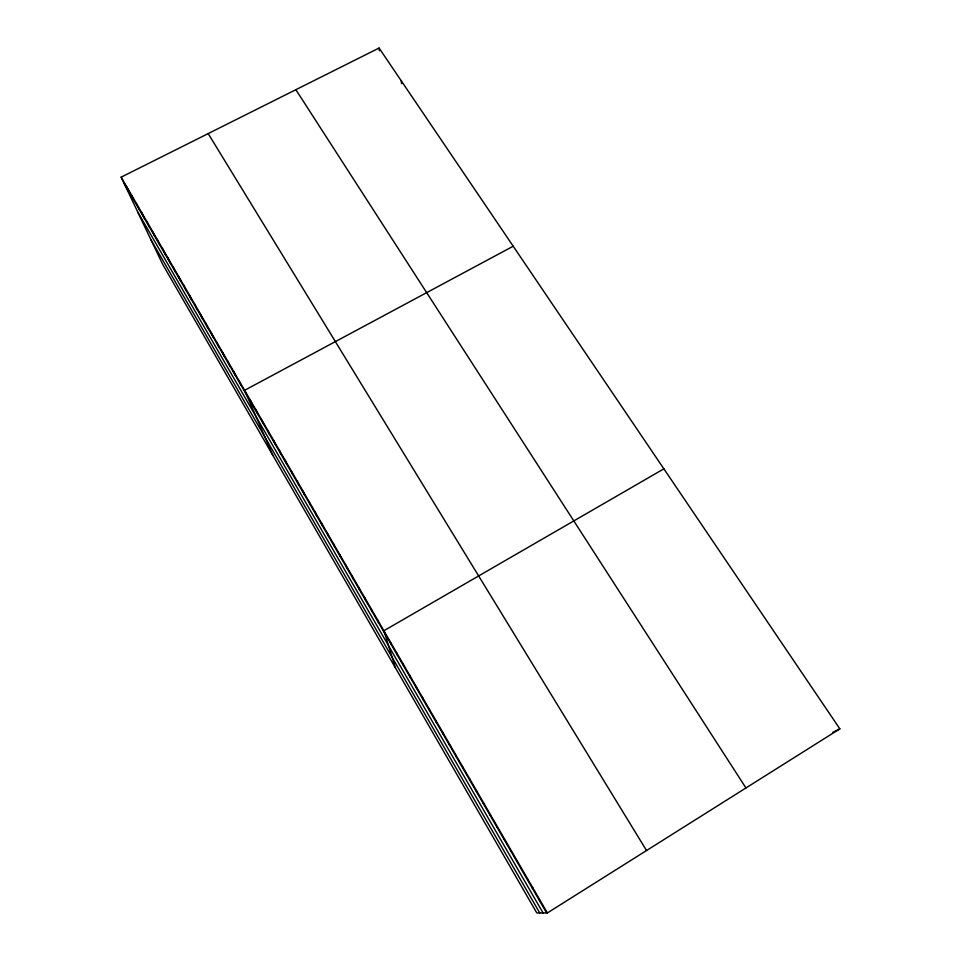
<?xml version="1.0" encoding="UTF-8"?>
<svg xmlns="http://www.w3.org/2000/svg" width="961" height="961" viewBox="0 0 961 961"><rect width="100%" height="100%" fill="white"/><g stroke="black" fill="none" stroke-linecap="round" stroke-linejoin="round"><path stroke-width="1.44" d="M476.488 791.828L476.536 790.651M483.323 803.624L483.443 802.555M490.194 815.493L490.386 814.544M497.113 827.433L497.366 826.592M504.069 839.433L504.381 838.713M511.06 851.518L511.444 850.905M547.386 912.938L839.854 728.858L379.078 48.05L121.146 177.16L162.625 264.263L536.803 912.95L547.386 912.938L121.146 177.16M663.871 468.848L383.907 630.728L395.427 667.859M513.198 246.232L244.623 390.298L272.888 455.43M832.694 732.438L839.854 728.858M532.274 888.156L532.887 887.904M539.433 900.505L540.106 900.385M295.868 89.697L745.94 787.972M208.189 133.591L646.537 850.533M124.029 183.227L546.629 912.938M137.795 212.117L543.073 912.938M150.865 239.589L539.746 912.95M131.321 194.735L134.144 200.681M126.227 185.929L129.074 191.924M136.45 203.576L139.237 209.462M146.781 221.414L149.496 227.18M141.603 212.477L144.354 218.303M151.982 230.4L154.661 236.106M162.469 248.503L165.064 254.076M157.22 239.421L159.85 245.067M167.755 257.62L170.313 263.134M173.064 266.786L175.587 272.239M178.398 275.999L180.884 281.381M183.767 285.249L186.206 290.582M189.161 294.559L191.563 299.82M194.578 303.916L196.933 309.106M200.02 313.31L202.339 318.439M205.498 322.764L207.78 327.821M211 332.266L213.234 337.251M216.525 341.816L218.724 346.729M222.087 351.414L224.249 356.255M227.673 361.06L229.787 365.841M233.295 370.754L235.361 375.463M238.941 380.496L240.971 385.133M250.328 400.148L252.262 404.641M256.058 410.047L257.956 414.467M261.824 420.005L263.674 424.342M267.626 430.011L269.428 434.276M273.453 440.078L275.206 444.258M279.315 450.192L281.02 454.289M285.201 460.355L286.858 464.379M291.123 470.578L292.733 474.518M297.081 480.848L298.631 484.716M303.063 491.179L304.565 494.963M309.082 501.57L310.535 505.27M315.124 512.021L316.541 515.625M321.214 522.52L322.572 526.039M327.329 533.079L328.638 536.514M333.479 543.686L334.728 547.037M339.653 554.365L340.855 557.632M345.876 565.092L347.017 568.263M352.122 575.879L353.216 578.966M358.417 586.727L359.45 589.73M364.736 597.646L365.709 600.541M371.09 608.613L372.015 611.424M377.481 619.641L378.346 622.356M390.286 641.744L391.043 644.266M396.701 652.819L397.398 655.246M403.152 663.955L403.788 666.285M409.638 675.151L410.215 677.385M416.161 686.418L416.678 688.544M422.72 697.734L423.176 699.764M429.315 709.122L429.711 711.056M435.946 720.57L436.282 722.396M442.613 732.09L442.889 733.808M449.328 743.67L449.532 745.28M379.078 48.05L379.367 50.801M456.067 755.31L456.223 756.824M401.326 80.94L401.554 83.619M462.854 767.022L462.938 768.428M469.677 778.794L469.689 780.092"/></g></svg>
